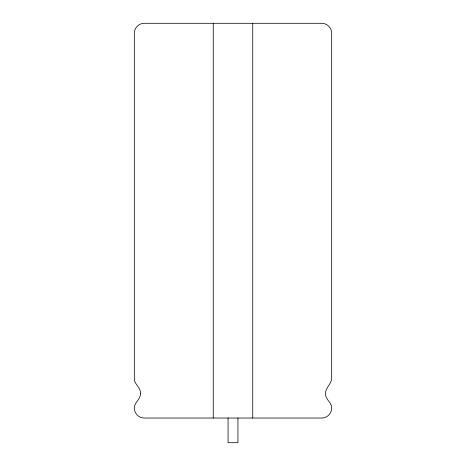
<?xml version="1.0" encoding="UTF-8"?>
<svg xmlns="http://www.w3.org/2000/svg" width="466" height="466" viewBox="0 0 466 466"><rect width="100%" height="100%" fill="white"/><g stroke="black" fill="none" stroke-linecap="round" stroke-linejoin="round"><path stroke-width="0.7" d="M252.735 23.3L252.735 418.031M237.934 418.031L237.934 442.7L228.066 442.7L228.066 418.031M213.265 23.3L213.265 418.031M140.447 393.356C140.878 398.395 136.142 401.313 134.657 405.606C132.927 411.618 137.936 418.148 144.186 418.031L321.814 418.031C327.097 418.06 331.716 413.441 331.681 408.164C331.984 403.742 328.052 401.214 326.392 397.591C322.519 390.188 331.093 385.207 331.681 378.555L331.681 33.168C331.716 27.884 327.097 23.265 321.814 23.3L144.186 23.3C138.903 23.265 134.284 27.884 134.319 33.168L134.319 378.555C134.091 384.403 141 387.374 140.447 393.356"/></g></svg>
